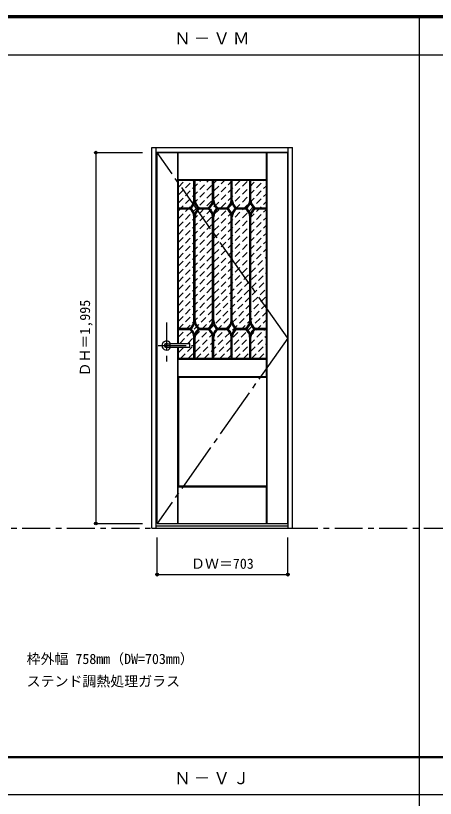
# Model space of a CAD drawing. Units: millimetres, scale not verified. Extents: x -6000 to 5700, y -4307 to 4260.
# Drawn here: x -966 to 1291, y -36 to 4175 of the extents above; entities that cross this region are included whole.
import ezdxf
from ezdxf.enums import TextEntityAlignment as Align

# ---------------------------------------------------------------- set-up
doc = ezdxf.new("R2010")
doc.units = ezdxf.units.MM
doc.header["$LTSCALE"] = 30
doc.header["$PDMODE"] = 32
doc.header["$PDSIZE"] = 15
for name, pattern in [('CHAIN1', [8, 5, -1, 1, -1]), ('CHAIN2', [12, 9, -1, 1, -1]), ('DASHED1', [1.8, 1.2, -0.6])]:
    doc.linetypes.add(name, pattern=pattern)
for name, color, linetype in [('0-1_通り芯', 4, 'CHAIN1'), ('0-2_扉', 3, 'Continuous'), ('0-3_仕上げ', 4, 'Continuous'), ('0-4_枠', 3, 'Continuous'), ('0-5_レバー', 3, 'Continuous'), ('0-7', 7, 'CHAIN2'), ('0-A_文字', 7, 'Continuous'), ('0-B_寸法', 7, 'Continuous'), ('0-C_ハッチ', 4, 'DASHED1'), ('F-1_枠', 6, 'Continuous')]:
    doc.layers.add(name, color=color, linetype=linetype)
doc.styles.add('ＭＳ ゴシック', font='')
doc.styles.get('ＭＳ ゴシック').set_extended_font_data('MS Gothic')

msp = doc.modelspace()

# ---------------------------------------------------------------- linework, layer by layer
at = {"layer": '0-1_通り芯'}
for p, q in [((-154.2, 2524.5), (-154.2, 2314.5)), ((-199.2, 2400.5), (-9.2, 2400.5))]:
    msp.add_line(p, q, dxfattribs=at)
at = {"layer": '0-1_通り芯', "color": 7}
msp.add_line((-5490, 1418), (3436.4, 1418), dxfattribs=at)
at = {"layer": '0-2_扉'}
for p, q in [((-205.2, 1443), (-205.2, 3438)), ((-205.2, 3438), (497.8, 3438)), ((497.8, 1443), (497.8, 3438)), ((-205.2, 1443), (497.8, 1443))]:
    msp.add_line(p, q, dxfattribs=at)
at = {"layer": '0-3_仕上げ', "color": 7}
for p, q in [((-94.2, 2412), (-94.2, 3438)), ((-92.7, 3290.5), (-92.7, 3438)), ((-91.2, 3292), (-91.2, 3438)), ((383.8, 3292), (383.8, 3438)), ((385.3, 3290.5), (385.3, 3438)), ((386.8, 1443), (386.8, 3438)), ((-91.2, 3292), (-92.7, 3290.5)), ((-90.2, 3288), (-92.7, 3290.5)), ((383.8, 3292), (-91.2, 3292)), ((385.3, 3290.5), (382.8, 3288)), ((383.8, 3292), (385.3, 3290.5)), ((-94.2, 1443), (-94.2, 2389)), ((-91.2, 2326), (-92.7, 2327.5)), ((-91.2, 2234), (-91.2, 2326)), ((383.8, 2326), (-91.2, 2326)), ((382.8, 2330), (385.3, 2327.5)), ((383.8, 2326), (385.3, 2327.5)), ((383.8, 2234), (383.8, 2326)), ((385.3, 2232.5), (385.3, 2327.5)), ((-91.2, 2234), (-92.7, 2232.5)), ((-91.2, 2234), (383.8, 2234)), ((385.3, 2232.5), (382.8, 2230)), ((383.8, 2234), (385.3, 2232.5)), ((382.8, 1643), (385.3, 1640.5)), ((-92.7, 1443), (-92.7, 1640.5)), ((-91.2, 1443), (-91.2, 1639)), ((383.8, 1639), (-91.2, 1639)), ((383.8, 1639), (385.3, 1640.5)), ((383.8, 1443), (383.8, 1639)), ((385.3, 1443), (385.3, 1640.5))]:
    msp.add_line(p, q, dxfattribs=at)
at = {"layer": '0-3_仕上げ', "color": 3}
for p, q in [((382.8, 3288), (-90.2, 3288)), ((-90.2, 2412), (-90.2, 3288)), ((382.8, 2330), (382.8, 3288)), ((-90.2, 2330), (-90.2, 2389)), ((382.8, 2330), (-90.2, 2330)), ((-90.2, 2230), (-90.2, 1643)), ((382.8, 1643), (-90.2, 1643))]:
    msp.add_line(p, q, dxfattribs=at)
at = {"layer": '0-3_仕上げ'}
for p, q in [((-6.7, 3183.19), (-6.7, 3288)), ((-0.7, 3183), (-0.7, 3288)), ((93.3, 3183.1), (93.3, 3288)), ((99.3, 3183.1), (99.3, 3288)), ((193.3, 3183.1), (193.3, 3288)), ((199.3, 3183.1), (199.3, 3288)), ((293.3, 3183.1), (293.3, 3288)), ((299.3, 3183.1), (299.3, 3288)), ((-90.2, 3141), (-29.67, 3141)), ((-90.2, 3135), (-29.67, 3135)), ((22.28, 3141), (70.33, 3141)), ((22.28, 3135), (70.33, 3135)), ((122.28, 3141), (170.33, 3141)), ((122.28, 3135), (170.33, 3135)), ((222.28, 3141), (270.33, 3141)), ((222.28, 3135), (270.33, 3135)), ((322.28, 3141), (382.8, 3141)), ((322.28, 3135), (382.8, 3135)), ((-6.7, 2535.1), (-6.7, 3092.9)), ((-0.7, 2535.1), (-0.7, 3092.9)), ((93.3, 2535.1), (93.3, 3092.9)), ((99.3, 2535.1), (99.3, 3092.9)), ((193.3, 2535.1), (193.3, 3092.9)), ((199.3, 2535.1), (199.3, 3092.9)), ((293.3, 2535.1), (293.3, 3092.9)), ((299.3, 2535.1), (299.3, 3092.9)), ((-90.2, 2493), (-29.67, 2493)), ((-90.2, 2487), (-29.67, 2487)), ((22.28, 2493), (70.33, 2493)), ((22.28, 2487), (70.33, 2487)), ((122.28, 2493), (170.33, 2493)), ((122.28, 2487), (170.33, 2487)), ((222.28, 2493), (270.33, 2493)), ((222.28, 2487), (270.33, 2487)), ((322.28, 2493), (382.8, 2493)), ((322.28, 2487), (382.8, 2487)), ((-6.7, 2330), (-6.7, 2444.9)), ((-0.7, 2330), (-0.7, 2444.9)), ((93.3, 2330), (93.3, 2444.9)), ((99.3, 2330), (99.3, 2444.9)), ((193.3, 2330), (193.3, 2444.9)), ((199.3, 2330), (199.3, 2444.9)), ((293.3, 2330), (293.3, 2444.9)), ((299.3, 2330), (299.3, 2444.9))]:
    msp.add_line(p, q, dxfattribs=at)
at = {"layer": '0-3_仕上げ', "linetype": 'CHAIN1'}
for p, q in [((-3.7, 3183), (-3.7, 3288)), ((96.3, 3183), (96.3, 3288)), ((196.3, 3183), (196.3, 3288)), ((296.3, 3183), (296.3, 3288)), ((-90.2, 3138), (-28.7, 3138)), ((21.3, 3138), (71.3, 3138)), ((121.3, 3138), (171.3, 3138)), ((221.3, 3138), (271.3, 3138)), ((321.3, 3138), (382.8, 3138)), ((-3.7, 2535), (-3.7, 3093)), ((96.3, 2535), (96.3, 3093)), ((196.3, 2535), (196.3, 3093)), ((296.3, 2535), (296.3, 3093)), ((-90.2, 2490), (-28.7, 2490)), ((21.3, 2490), (71.3, 2490)), ((121.3, 2490), (171.3, 2490)), ((221.3, 2490), (271.3, 2490)), ((321.3, 2490), (382.8, 2490)), ((-3.7, 2330), (-3.7, 2445)), ((96.3, 2330), (96.3, 2445)), ((196.3, 2330), (196.3, 2445)), ((296.3, 2330), (296.3, 2445))]:
    msp.add_line(p, q, dxfattribs=at)
at = {"layer": '0-3_仕上げ', "color": 7}
for points in [[(-90.2, 2230), (-92.7, 2232.5), (-92.7, 2327.5), (-90.2, 2330)], [(-91.2, 1639), (-92.7, 1640.5), (-90.2, 1643)]]:
    msp.add_lwpolyline(points, dxfattribs=at)
at = {"layer": '0-3_仕上げ', "color": 3}
msp.add_lwpolyline([(-90.2, 2230), (382.8, 2230), (382.8, 1643)], dxfattribs=at)
at = {"layer": '0-3_仕上げ'}
for centre, radius, start, end in [((-63.58, 3186.82), 57, 306.49767, 356.34853), ((-63.58, 3186.82), 63, 309.20041, 341.88743), ((56.18, 3186.82), 63, 198.11257, 230.79959), ((56.18, 3186.82), 57, 183.65147, 233.50233), ((36.42, 3186.82), 57, 306.49767, 356.25364), ((36.42, 3186.82), 63, 309.20041, 341.88743), ((156.18, 3186.82), 63, 198.11257, 230.79959), ((156.18, 3186.82), 57, 183.65147, 233.50233), ((136.42, 3186.82), 57, 306.49767, 356.25364), ((136.42, 3186.82), 63, 309.20041, 341.88743), ((256.18, 3186.82), 63, 198.11257, 230.79959), ((256.18, 3186.82), 57, 183.65147, 233.50233), ((236.42, 3186.82), 57, 306.49767, 356.25364), ((236.42, 3186.82), 63, 309.20041, 341.88743), ((356.18, 3186.82), 63, 198.11257, 230.79959), ((356.18, 3186.82), 57, 183.65147, 233.50233), ((-63.58, 3089.18), 57, 3.74636, 53.50233), ((-63.58, 3089.18), 63, 18.11257, 50.79959), ((56.18, 3089.18), 63, 129.20041, 161.88743), ((56.18, 3089.18), 57, 126.49767, 176.25364), ((36.42, 3089.18), 57, 3.74636, 53.50233), ((36.42, 3089.18), 63, 18.11257, 50.79959), ((156.18, 3089.18), 63, 129.20041, 161.88743), ((156.18, 3089.18), 57, 126.49767, 176.25364), ((136.42, 3089.18), 57, 3.74636, 53.50233), ((136.42, 3089.18), 63, 18.11257, 50.79959), ((256.18, 3089.18), 63, 129.20041, 161.88743), ((256.18, 3089.18), 57, 126.49767, 176.25364), ((236.42, 3089.18), 57, 3.74636, 53.50233), ((236.42, 3089.18), 63, 18.11257, 50.79959), ((356.18, 3089.18), 63, 129.20041, 161.88743), ((356.18, 3089.18), 57, 126.49767, 176.25364), ((-63.58, 2538.82), 57, 306.49767, 356.25364), ((56.18, 2538.82), 57, 183.74636, 233.50233), ((36.42, 2538.82), 57, 306.49767, 356.25364), ((156.18, 2538.82), 57, 183.74636, 233.50233), ((136.42, 2538.82), 57, 306.49767, 356.25364), ((256.18, 2538.82), 57, 183.74636, 233.50233), ((236.42, 2538.82), 57, 306.49767, 356.25364), ((356.18, 2538.82), 57, 183.74636, 233.50233), ((-63.58, 2441.18), 57, 3.74636, 53.50233), ((-63.58, 2538.82), 63, 309.20041, 341.88743), ((-63.58, 2441.18), 63, 18.11257, 50.79959), ((56.18, 2538.82), 63, 198.11257, 230.79959), ((56.18, 2441.18), 63, 129.20041, 161.88743), ((56.18, 2441.18), 57, 126.49767, 176.25364), ((36.42, 2441.18), 57, 3.74636, 53.50233), ((36.42, 2538.82), 63, 309.20041, 341.88743), ((36.42, 2441.18), 63, 18.11257, 50.79959), ((156.18, 2538.82), 63, 198.11257, 230.79959), ((156.18, 2441.18), 63, 129.20041, 161.88743), ((156.18, 2441.18), 57, 126.49767, 176.25364), ((136.42, 2441.18), 57, 3.74636, 53.50233), ((136.42, 2538.82), 63, 309.20041, 341.88743), ((136.42, 2441.18), 63, 18.11257, 50.79959), ((256.18, 2538.82), 63, 198.11257, 230.79959), ((256.18, 2441.18), 63, 129.20041, 161.88743), ((256.18, 2441.18), 57, 126.49767, 176.25364), ((236.42, 2441.18), 57, 3.74636, 53.50233), ((236.42, 2538.82), 63, 309.20041, 341.88743), ((236.42, 2441.18), 63, 18.11257, 50.79959), ((356.18, 2538.82), 63, 198.11257, 230.79959), ((356.18, 2441.18), 63, 129.20041, 161.88743), ((356.18, 2441.18), 57, 126.49767, 176.25364)]:
    msp.add_arc(centre, radius, start, end, dxfattribs=at)
at = {"layer": '0-3_仕上げ', "linetype": 'CHAIN1'}
for centre, start, end in [((-63.58, 3186.82), 305.54226, 356.34853), ((56.18, 3186.82), 183.65147, 234.45774), ((36.42, 3186.82), 305.54226, 356.34853), ((156.18, 3186.82), 183.65147, 234.45774), ((136.42, 3186.82), 305.54226, 356.34853), ((256.18, 3186.82), 183.65147, 234.45774), ((236.42, 3186.82), 305.54226, 356.34853), ((356.18, 3186.82), 183.65147, 234.45774), ((-63.58, 3089.18), 3.65147, 54.45774), ((56.18, 3089.18), 125.54226, 176.34853), ((36.42, 3089.18), 3.65147, 54.45774), ((156.18, 3089.18), 125.54226, 176.34853), ((136.42, 3089.18), 3.65147, 54.45774), ((256.18, 3089.18), 125.54226, 176.34853), ((236.42, 3089.18), 3.65147, 54.45774), ((356.18, 3089.18), 125.54226, 176.34853), ((-63.58, 2538.82), 305.54226, 356.34853), ((56.18, 2538.82), 183.65147, 234.45774), ((36.42, 2538.82), 305.54226, 356.34853), ((156.18, 2538.82), 183.65147, 234.45774), ((136.42, 2538.82), 305.54226, 356.34853), ((256.18, 2538.82), 183.65147, 234.45774), ((236.42, 2538.82), 305.54226, 356.34853), ((356.18, 2538.82), 183.65147, 234.45774), ((-63.58, 2441.18), 3.65147, 54.45774), ((56.18, 2441.18), 125.54226, 176.34853), ((36.42, 2441.18), 3.65147, 54.45774), ((156.18, 2441.18), 125.54226, 176.34853), ((136.42, 2441.18), 3.65147, 54.45774), ((256.18, 2441.18), 125.54226, 176.34853), ((236.42, 2441.18), 3.65147, 54.45774), ((356.18, 2441.18), 125.54226, 176.34853)]:
    msp.add_arc(centre, 60, start, end, dxfattribs=at)
at = {"layer": '0-4_枠'}
for p, q in [((-234.2, 1418), (-234.2, 3465)), ((-234.2, 3465), (523.8, 3465)), ((-210.2, 1418), (-210.2, 3465)), ((499.8, 1418), (499.8, 3465)), ((-210.2, 3441), (499.8, 3441)), ((-210.2, 1430), (499.8, 1430))]:
    msp.add_line(p, q, dxfattribs=at)
msp.add_lwpolyline([(-234.2, 1418), (523.8, 1418), (523.8, 3465)], dxfattribs=at)
at = {"layer": '0-5_レバー'}
for p, q in [((-154.2, 2410), (-135.2, 2410)), ((-135.2, 2411), (-134.2, 2412)), ((-135.2, 2390), (-135.2, 2411)), ((-134.2, 2412), (-30.2, 2412)), ((-29.2, 2411), (-30.2, 2412)), ((-29.2, 2390), (-29.2, 2411)), ((-154.2, 2391), (-135.2, 2391)), ((-135.2, 2390), (-134.2, 2389)), ((-30.2, 2389), (-134.2, 2389)), ((-29.2, 2390), (-30.2, 2389))]:
    msp.add_line(p, q, dxfattribs=at)
at = {"layer": '0-5_レバー', "color": 4}
for p, q in [((-134.2, 2389), (-134.2, 2412)), ((-30.2, 2412), (-30.2, 2389))]:
    msp.add_line(p, q, dxfattribs=at)
for radius, start, end in [(24.55, 27.93255, 332.06745), (11, 59.72736, 300.27264)]:
    msp.add_arc((-154.2, 2400.5), radius, start, end, dxfattribs=at)
at = {"layer": '0-5_レバー'}
msp.add_arc((-154.2, 2400.5), 9.5, 90, 270, dxfattribs=at)
at = {"layer": '0-7'}
for q in [(-205.2, 3438), (-205.2, 1443)]:
    msp.add_line((497.8, 2440.5), q, dxfattribs=at)
at = {"layer": '0-B_寸法', "color": 4}
for p, q in [((-534.2, 3438), (-534.2, 1443)), ((-534.2, 3438), (-284.2, 3438)), ((-534.2, 1443), (-284.2, 1443)), ((-205.2, 1168), (-205.2, 1368))]:
    msp.add_line(p, q, dxfattribs=at)
msp.add_lwpolyline([(-205.2, 1168), (497.8, 1168), (497.8, 1368)], dxfattribs=at)
at = {"layer": '0-B_寸法'}
for p in [(-534.2, 3438), (-534.2, 1443), (-205.2, 1168), (497.8, 1168)]:
    msp.add_point(p, dxfattribs=at)
at = {"layer": '0-C_ハッチ'}
for p, q in [((-90.2, 3253.06), (-55.26, 3288)), ((-90.2, 2828.79), (369.01, 3288)), ((-90.2, 2871.22), (326.58, 3288)), ((-90.2, 2913.65), (284.15, 3288)), ((-90.2, 2956.07), (241.73, 3288)), ((-90.2, 2998.5), (199.3, 3288)), ((-90.2, 3040.93), (156.87, 3288)), ((-90.2, 3083.35), (114.45, 3288)), ((-90.2, 3125.78), (72.02, 3288)), ((-90.2, 3168.21), (29.59, 3288)), ((-90.2, 3210.63), (-12.83, 3288)), ((-90.2, 2786.37), (382.8, 3259.37)), ((-90.2, 2743.94), (382.8, 3216.94)), ((-90.2, 2701.52), (382.8, 3174.52)), ((-90.2, 2659.09), (382.8, 3132.09)), ((-90.2, 2616.66), (382.8, 3089.66)), ((-90.2, 2574.24), (382.8, 3047.24)), ((-90.2, 2531.81), (382.8, 3004.81)), ((-90.2, 2489.38), (382.8, 2962.38)), ((-90.2, 2446.96), (382.8, 2919.96)), ((-82.73, 2412), (382.8, 2877.53)), ((-40.3, 2412), (382.8, 2835.1)), ((-79.88, 2330), (382.8, 2792.68)), ((-37.45, 2330), (382.8, 2750.25)), ((4.98, 2330), (382.8, 2707.83)), ((47.4, 2330), (382.8, 2665.4)), ((89.83, 2330), (382.8, 2622.97)), ((132.25, 2330), (382.8, 2580.55)), ((174.68, 2330), (382.8, 2538.12)), ((217.11, 2330), (382.8, 2495.69)), ((259.53, 2330), (382.8, 2453.27)), ((301.96, 2330), (382.8, 2410.84)), ((-90.2, 2362.1), (-63.3, 2389)), ((344.39, 2330), (382.8, 2368.41))]:
    msp.add_line(p, q, dxfattribs=at)
at = {"layer": 'F-1_枠'}
for p, q in [((-6000, 4175), (5700, 4175)), ((-6000, 4170), (5700, 4170)), ((1204.8, 4175), (1204.8, -3790)), ((-6000, 4165), (5700, 4165)), ((-6000, 3965), (5700, 3965)), ((-6000, 190.5), (5700, 190.5)), ((-6000, 187.5), (5700, 187.5)), ((-6000, 184.5), (5700, 184.5)), ((-6000, -15.5), (5700, -15.5))]:
    msp.add_line(p, q, dxfattribs=at)

# ---------------------------------------------------------------- texts
at = {"layer": '0-A_文字', "style": 'ＭＳ ゴシック'}
for s, p in [('枠外幅 758mm（DW=703mm）', (-906.8, 670.5)), ('ステンド調熱処理ガラス', (-906.8, 550.5))]:
    msp.add_text(s, height=54.99, dxfattribs=at).set_placement(p, align=Align.BOTTOM_LEFT)
at = {"layer": '0-A_文字', "char_height": 65.98, "attachment_point": 7, "style": 'ＭＳ ゴシック'}
for s, insert in [('\\T1.17;Ｎ－ＶＭ', (-113.5, 4020)), ('\\T1.17;Ｎ－ＶＪ', (-113.5, 39.5))]:
    msp.add_mtext(s, dxfattribs=dict(at, insert=insert))
at = {"layer": '0-B_寸法', "style": 'ＭＳ ゴシック'}
msp.add_text('ＤＨ＝1,995', height=54.99, rotation=90, dxfattribs=at).set_placement((-549.2, 2234.25), align=Align.BOTTOM_LEFT)
msp.add_text('ＤＷ＝703', height=54.99, dxfattribs=at).set_placement((-22.45, 1183), align=Align.BOTTOM_LEFT)

doc.saveas('drawing.dxf')
